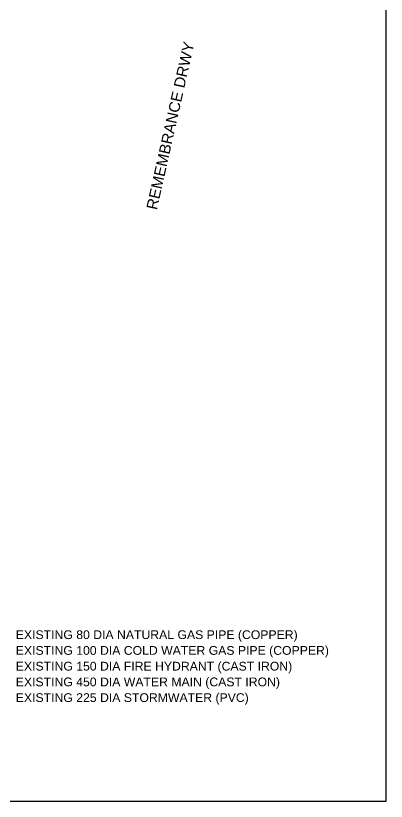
# Paper-space layout 'EE-3' of a CAD drawing. Header units: metres, sheet in millimetres. Extents: x -9 to 824, y -5 to 581.
# Drawn here: x 602.5 to 687.1, y 113 to 292.6 of the extents above; entities that cross this region are included whole.
import ezdxf

# ---------------------------------------------------------------- set-up
doc = ezdxf.new("R2010")
doc.units = ezdxf.units.M
doc.linetypes.add('DASHED', pattern=[0.75, 0.5, -0.25])
for name, color, linetype in [('ARROWs_new', 7, 'Continuous'), ('NOTE 1TO1000_new', 7, 'Continuous'), ('SERVICES_NEW', 7, 'Continuous')]:
    doc.layers.add(name, color=color, linetype=linetype)
doc.styles.get("Standard").update_dxf_attribs({"font": 'arial.ttf'})

psp = doc.layouts.new('EE-3')

# ---------------------------------------------------------------- linework, layer by layer
at = {"layer": 'NOTE 1TO1000_new', "lineweight": -3, "ltscale": 0.8}
psp.add_lwpolyline([(17.07, 113.02), (687.15, 113.02), (687.15, 551.62), (17.07, 551.62)], close=True, dxfattribs=at)

# ---------------------------------------------------------------- texts
at = {"layer": 'ARROWs_new', "lineweight": -3, "insert": (632.28, 248.64), "char_height": 2.5, "width": 62.6958, "attachment_point": 1, "rotation": 77.3312}
psp.add_mtext('REMEMBRANCE DRWY', dxfattribs=at)
at = {"layer": 'SERVICES_NEW', "linetype": 'DASHED', "lineweight": 0, "ltscale": 5, "char_height": 2, "width": 73.3513, "attachment_point": 1}
for s, insert in [('EXISTING 80 DIA NATURAL GAS PIPE (COPPER)', (602.48, 152.11)), ('EXISTING 100 DIA COLD WATER GAS PIPE (COPPER)', (602.48, 148.51)), ('EXISTING 150 DIA FIRE HYDRANT (CAST IRON)', (602.48, 144.91)), ('EXISTING 450 DIA WATER MAIN (CAST IRON)', (602.48, 141.31)), ('EXISTING 225 DIA STORMWATER (PVC)', (602.48, 137.72))]:
    psp.add_mtext(s, dxfattribs=dict(at, insert=insert))

doc.saveas('drawing.dxf')
